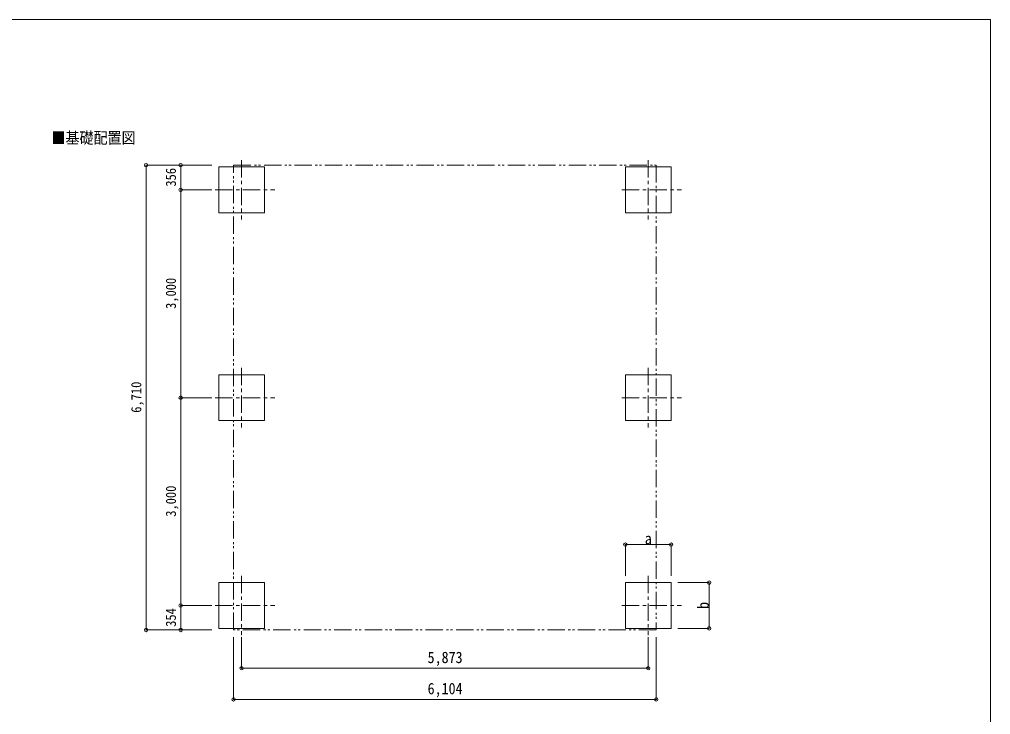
# Model space of a CAD drawing. Units: millimetres at full size, sheet at 1:50. Extents: x -14053 to 14053, y -9700 to 9700.
# Drawn here: x -678 to 13347, y -335 to 9700 of the extents above; entities that cross this region are included whole.
import ezdxf
from ezdxf.enums import TextEntityAlignment as Align

# ---------------------------------------------------------------- set-up
doc = ezdxf.new("R2010")
doc.units = ezdxf.units.MM
doc.header["$LTSCALE"] = 50
doc.header["$PDMODE"] = 32
doc.header["$PDSIZE"] = 50
doc.linetypes.add('CHAIN1', pattern=[8, 5, -1, 1, -1])
doc.linetypes.add('DOUBLE_CHAIN1', pattern=[8.8, 5, -1, 0.6, -0.6, 0.6, -1])
doc.layers.add('1-7', color=7, linetype='Continuous')
for name, color, linetype, lineweight in [('1-8', 6, 'Continuous', 9), ('1-A', 4, 'Continuous', 9), ('F-0', 7, 'Continuous', 9)]:
    doc.layers.add(name, color=color, linetype=linetype, lineweight=lineweight)
doc.styles.add('ＭＳ ゴシック', font='')
doc.styles.get('ＭＳ ゴシック').set_extended_font_data('MS Gothic')

msp = doc.modelspace()

# ---------------------------------------------------------------- linework, layer by layer
at = {"layer": '1-8'}
for p, q in [((1150.83, 7595.69), (1150.83, 885.95)), ((1150.83, 7595.69), (2100.83, 7595.69)), ((1650.83, 7239.68), (1650.83, 7595.69)), ((1650.83, 7239.68), (2100.83, 7239.68)), ((1650.83, 4239.68), (1650.83, 7239.68)), ((1650.83, 4239.68), (2100.83, 4239.68)), ((1650.83, 1239.68), (1650.83, 4239.68)), ((8072.83, 2118.73), (8072.83, 1668.73)), ((9281.83, 1569.73), (8831.83, 1569.73)), ((9281.83, 1569.73), (9281.83, 909.68)), ((1650.83, 1239.68), (2100.83, 1239.68)), ((1650.83, 885.95), (1650.83, 1239.68)), ((1150.83, 885.95), (2100.83, 885.95)), ((9281.83, 909.68), (8831.83, 909.68)), ((2414.34, -116.16), (2414.34, 783.48)), ((2529.84, 333.48), (2529.84, 783.48)), ((8402.84, 333.48), (8402.84, 783.48)), ((8518.34, -116.16), (8518.34, 783.48)), ((2529.84, 333.48), (8402.84, 333.48)), ((2414.34, -116.16), (8518.34, -116.16))]:
    msp.add_line(p, q, dxfattribs=at)
msp.add_lwpolyline([(8072.83, 2118.73), (8732.83, 2118.73), (8732.83, 1668.73)], dxfattribs=at)
for p in [(1150.83, 7595.69), (1650.83, 7595.69), (1650.83, 7239.68), (1650.83, 4239.68), (8072.83, 2118.73), (8732.83, 2118.73), (9281.83, 1569.73), (1650.83, 1239.68), (1150.83, 885.95), (1650.83, 885.95), (9281.83, 909.68), (2529.84, 333.48), (8402.84, 333.48), (2414.34, -116.16), (8518.34, -116.16)]:
    msp.add_point(p, dxfattribs=at)
at = {"layer": '1-A', "color": 7, "linetype": 'DOUBLE_CHAIN1'}
for p, q in [((2414.33, 885.95), (2414.33, 7595.69)), ((8518.33, 885.95), (2414.33, 885.95))]:
    msp.add_line(p, q, dxfattribs=at)
at = {"layer": '1-A', "linetype": 'CHAIN1'}
for p, q in [((2529.83, 7669.73), (2529.83, 6809.68)), ((8402.83, 7669.73), (8402.83, 6809.68)), ((2149.83, 7239.68), (3009.83, 7239.68)), ((8022.83, 7239.68), (8882.83, 7239.68)), ((2529.83, 4669.73), (2529.83, 3809.68)), ((8402.83, 4669.73), (8402.83, 3809.68)), ((2149.83, 4239.68), (3009.83, 4239.68)), ((8022.83, 4239.68), (8882.83, 4239.68)), ((2529.83, 1669.73), (2529.83, 809.68)), ((8402.83, 1669.73), (8402.83, 809.68)), ((2149.83, 1239.68), (3009.83, 1239.68)), ((8022.83, 1239.68), (8882.83, 1239.68))]:
    msp.add_line(p, q, dxfattribs=at)
at = {"layer": '1-A'}
for p, q in [((2199.83, 7569.73), (2859.83, 7569.73)), ((2199.83, 6909.68), (2199.83, 7569.73)), ((2859.83, 7569.73), (2859.83, 6909.68)), ((8072.83, 7569.73), (8732.83, 7569.73)), ((8072.83, 6909.68), (8072.83, 7569.73)), ((8732.83, 7569.73), (8732.83, 6909.68)), ((2859.83, 6909.68), (2199.83, 6909.68)), ((8732.83, 6909.68), (8072.83, 6909.68)), ((2199.83, 4569.73), (2859.83, 4569.73)), ((2199.83, 3909.68), (2199.83, 4569.73)), ((2859.83, 4569.73), (2859.83, 3909.68)), ((8072.83, 4569.73), (8732.83, 4569.73)), ((8072.83, 3909.68), (8072.83, 4569.73)), ((8732.83, 4569.73), (8732.83, 3909.68)), ((2859.83, 3909.68), (2199.83, 3909.68)), ((8732.83, 3909.68), (8072.83, 3909.68)), ((2199.83, 1569.73), (2859.83, 1569.73)), ((2199.83, 909.68), (2199.83, 1569.73)), ((2859.83, 1569.73), (2859.83, 909.68)), ((8072.83, 1569.73), (8732.83, 1569.73)), ((8072.83, 909.68), (8072.83, 1569.73)), ((8732.83, 1569.73), (8732.83, 909.68)), ((2859.83, 909.68), (2199.83, 909.68)), ((8732.83, 909.68), (8072.83, 909.68))]:
    msp.add_line(p, q, dxfattribs=at)
at = {"layer": '1-A', "color": 7, "linetype": 'DOUBLE_CHAIN1'}
msp.add_lwpolyline([(2414.33, 7595.69), (8518.33, 7595.69), (8518.33, 885.95)], dxfattribs=at)
at = {"layer": 'F-0', "color": 5, "lineweight": 5}
for p, q in [((-14053.43, 9700), (13346.57, 9700)), ((13346.57, 9700), (13346.57, -9700))]:
    msp.add_line(p, q, dxfattribs=at)

# ---------------------------------------------------------------- texts
at = {"layer": '1-7', "style": 'ＭＳ ゴシック', "width": 0.9}
msp.add_text('■基礎配置図', height=165, dxfattribs=at).set_placement((-215.82, 7858.05), align=Align.BOTTOM_LEFT)
at = {"layer": '1-8', "color": 7, "style": 'ＭＳ ゴシック', "width": 0.9}
for s, height, p in [('356', 146.6, (1625.83, 7286.44)), ('3,000', 146.6, (1625.83, 5520.93)), ('6,710', 146.6, (1125.83, 4022.07)), ('3,000', 146.6, (1625.83, 2520.93)), ('b', 165, (9326.83, 1189.7)), ('354', 146.6, (1625.83, 931.56))]:
    msp.add_text(s, height=height, rotation=90, dxfattribs=at).set_placement(p, align=Align.BOTTOM_LEFT)
for s, p in [('a', (8352.83, 2073.73)), ('5,873', (5216.34, 358.48)), ('6,104', (5216.34, -91.16))]:
    msp.add_text(s, height=165, dxfattribs=at).set_placement(p, align=Align.BOTTOM_LEFT)

doc.saveas('drawing.dxf')
